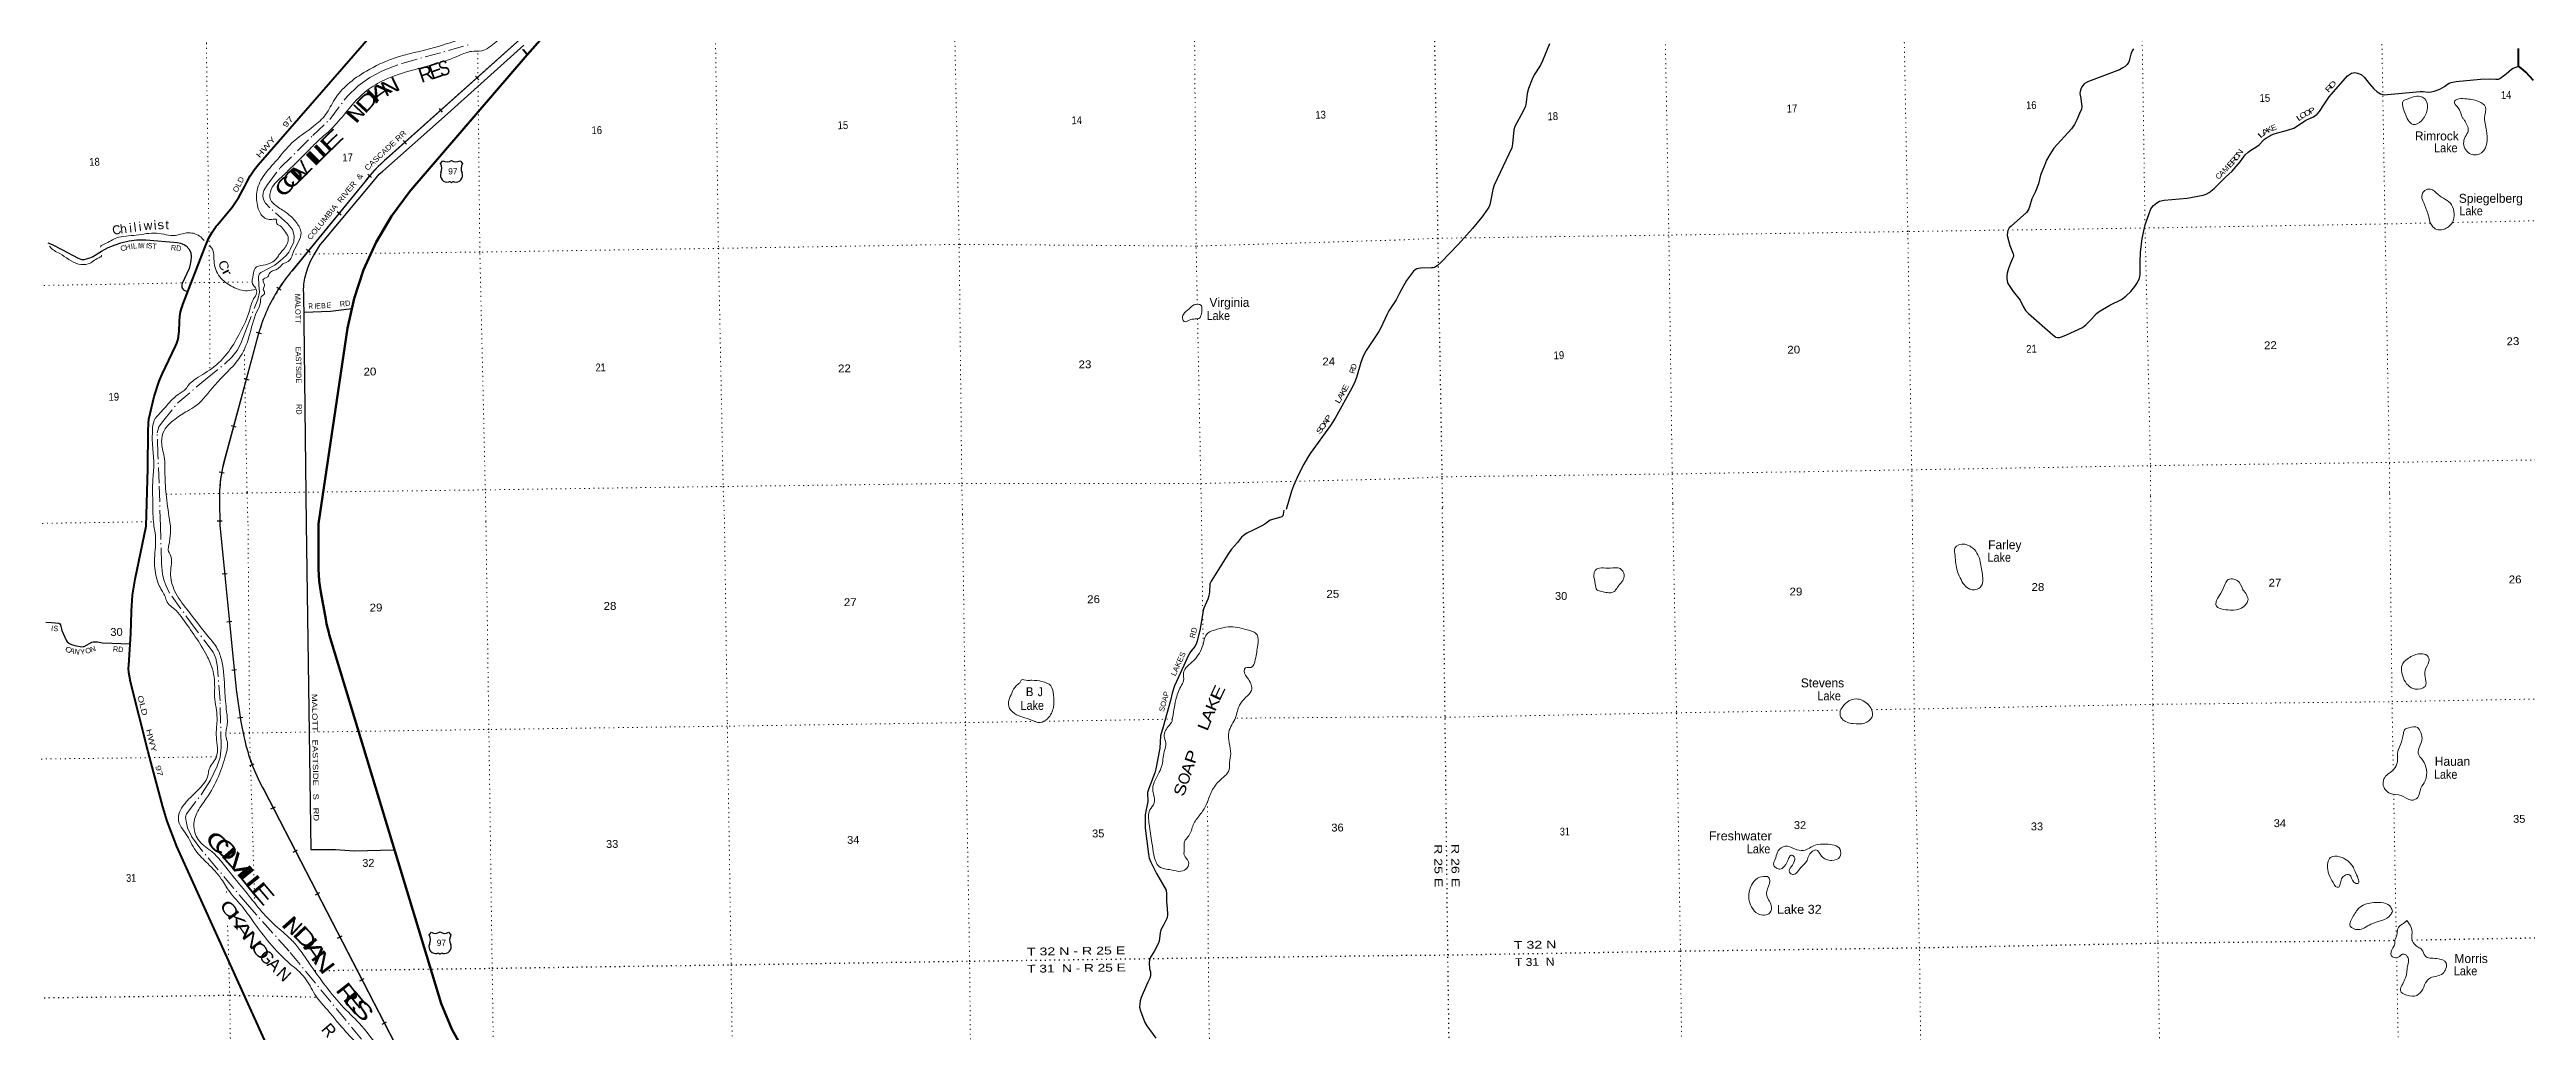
# Model space of a CAD drawing. Header units: feet. Extents: x 244583 to 493183, y 184934 to 372822.
# Drawn here: x 307571 to 362837, y 266349 to 288250 of the extents above; entities that cross this region are included whole.
import ezdxf
from ezdxf.enums import TextEntityAlignment as Align

# ---------------------------------------------------------------- set-up
doc = ezdxf.new("R2010")
doc.units = ezdxf.units.FT
doc.header["$LTSCALE"] = 70
doc.linetypes.add('DOT_DASHED', pattern=[7.7, 5, -1.2, 0.3, -1.2])
doc.linetypes.add('DOTTED', pattern=[1.5, 0.3, -1.2])
for name, color, linetype, lineweight in [('16', 7, 'Continuous', 25), ('20', 7, 'Continuous', 70), ('26', 7, 'Continuous', 40), ('29', 7, 'Continuous', 25), ('30', 7, 'Continuous', 25), ('34', 7, 'Continuous', 25), ('39', 7, 'Continuous', 13), ('44', 7, 'DOT_DASHED', 13), ('6', 7, 'DOTTED', 25), ('7', 7, 'DOTTED', 13)]:
    doc.layers.add(name, color=color, linetype=linetype, lineweight=lineweight)
doc.layers.add('27', color=7, linetype='Continuous')
doc.layers.add('41', color=7, linetype='Continuous')

msp = doc.modelspace()

# ---------------------------------------------------------------- linework, layer by layer
at = {"layer": '16'}
for p, q in [((316295.81, 285710.15), (316347.12, 285768.91)), ((316538.88, 285774.88), (316538.6, 285774.68)), ((316730.97, 285769), (316782.36, 285710.15)), ((316040.43, 268502.7), (316091.74, 268561.46)), ((316283.5, 268567.43), (316283.22, 268567.23)), ((316475.59, 268561.55), (316526.98, 268502.7))]:
    msp.add_line(p, q, dxfattribs=at)
for centre, radius, start, end in [((316438.2, 285926.57), 182.07, 239.97227, 303.45418), ((316639.98, 285926.07), 181.52, 236.33975, 300.08743), ((316639.97, 285926.57), 182.07, 236.54582, 236.59441), ((316442.02, 285444.62), 151.42, 159.09177, 283.81923), ((316102.83, 285599.52), 222.05, 332.97043, 29.75871), ((316636.14, 285444.62), 151.42, 256.18077, 20.90823), ((316975.33, 285599.52), 222.05, 150.24129, 207.02957), ((316186.64, 268237.17), 151.42, 159.09177, 283.81923), ((315847.45, 268392.07), 222.05, 332.97043, 29.75871), ((316182.82, 268719.12), 182.07, 239.97227, 303.45418), ((316384.6, 268718.62), 181.52, 236.33975, 300.08743), ((316384.59, 268719.12), 182.07, 236.54582, 236.59441), ((316380.76, 268237.17), 151.42, 256.18077, 20.90823), ((316719.95, 268392.07), 222.05, 150.24129, 207.02957)]:
    msp.add_arc(centre, radius, start, end, dxfattribs=at)
for centre, major_axis, start_param, end_param in [((316497.36, 285245.8), (-19.56, 51.67), 4.95877769, 6.28318531), ((316580.81, 285245.8), (19.56, 51.67), 0, 1.32637542), ((316241.98, 268038.35), (-19.56, 51.67), 4.95877769, 6.28318531), ((316325.43, 268038.35), (19.56, 51.67), 0, 1.32637542)]:
    msp.add_ellipse(centre, major_axis=major_axis, ratio=0.929097, start_param=start_param, end_param=end_param, dxfattribs=at)
at = {"layer": '20'}
for points in [[(318230.65, 288130.21), (318574.57, 288528.98), (318613.7, 288572.23), (318902.19, 288855.02), (319218.67, 289106.12), (319559.66, 289322.75), (319921.42, 289502.55), (320076.82, 289565.27), (320432.8, 289715.45), (320828.85, 289910.33), (320870.96, 289934.18), (321103.26, 290074.47), (321423.98, 290272.47), (321653.7, 290425.06), (327063.89, 294323.79), (327259.82, 294447.31), (327524.34, 294581.42), (327801.43, 294687.14), (328088.05, 294763.32), (329358.62, 295027.86), (329601.63, 295093.98), (329863.95, 295194.2), (330114.36, 295321.29), (337362.97, 299466.11)], [(313574.78, 277674.44), (314220.49, 282036.99), (314365.64, 282696.89), (314578.96, 283338.01), (314858.14, 283953.31), (315200.1, 284536.06), (315601.1, 285079.87), (315629.9, 285114.67), (318230.65, 288130.21)], [(316852.48, 265848.19), (316548.85, 266399.12), (316306.36, 266973.55), (313812.83, 275200.35), (313800.29, 275245.78), (313749.93, 275443.31), (313732.3, 275545.63), (313623.46, 276150.27), (313590.11, 276394.28), (313572.63, 276667.94), (313574.78, 277674.44)]]:
    msp.add_lwpolyline(points, dxfattribs=at)
at = {"layer": '26'}
for points in [[(309727.82, 277620.75), (309766.1, 278905.52), (309767.63, 279743.38), (309775.84, 279907.48), (309788.69, 280003.37), (309906.06, 280512.61), (310015.69, 280851.21), (310079.85, 281007.16), (310379.24, 281634.42), (310407.13, 281698.94), (310431.61, 281770.88), (310448.44, 281844.98), (310457.43, 281920.44), (310457.6, 281923.13), (310459.53, 281957.17), (310471.14, 282191.51), (310478.26, 282295.79), (310496.25, 282398.76), (310524.89, 282499.28), (310528.26, 282508.94), (310546.28, 282562.83), (311029.54, 283814.65), (311056.19, 283888.69), (311118.95, 284036.12), (311196.78, 284176.17), (311288.82, 284307.32), (311307.84, 284331.12), (311544.07, 284610.6), (311642.51, 284732.36), (311797.87, 284959.35), (311928.65, 285201.34), (311969.68, 285292.2), (312044.07, 285433.36), (312132.81, 285565.97), (312225.85, 285678.69), (315254.99, 289147.93)], [(318230.65, 288130.21), (318210.12, 288155.28), (318146.63, 288232.82), (318141.5, 288242.67), (318137.43, 288253)], [(362997.58, 287557.89), (362822.16, 287742.88), (362715.81, 287838.1), (362661.94, 287879.9), (362659.96, 288274.85)], [(313236.03, 264243.4), (310412.72, 270477.1), (310196.76, 271038.75), (310101.89, 271362.07), (309774.37, 272587.06), (309377.62, 274149.05), (309351.76, 274271.71), (309339.25, 274356.79), (309335.7, 274442.71), (309340.22, 274520.17), (309386.58, 275218.67), (309399.99, 275707.71), (309400.15, 275722.29), (309423.66, 276081.94), (309484.64, 276437.17), (309727.82, 277620.75)]]:
    msp.add_lwpolyline(points, dxfattribs=at)
at = {"layer": '29'}
for points in [[(313239.76, 282844.74), (313246.66, 283017.31), (313265.09, 283153.77), (313301.95, 283286.54), (313333.27, 283384.28), (313394.09, 283529.96), (313465.96, 283664.57), (313611.54, 283895.08), (313657.61, 283952.25), (314837.03, 285361.11), (314928.26, 285467.14), (315006.57, 285538.14), (316385.02, 286755.22), (318150.96, 288345.65)], [(341039.84, 288379.04), (340885.57, 287997.76), (340835.4, 287904.19), (340698.42, 287683.12), (340652.8, 287593.21), (340571.13, 287380.72), (340536.69, 287267.76), (340515.91, 287075.57), (340499.66, 286988.42), (340452.96, 286876.37), (340262.81, 286530.74), (340242.95, 286455.87), (340213.38, 286146.43), (340197.47, 286060.81), (340131.07, 285918.54), (339807.48, 285227.18), (339774.2, 285127.42), (339728.23, 284898.33), (339705.38, 284785.85), (339684.96, 284736.82), (339657.56, 284686.84), (339529.29, 284514.41), (339318.68, 284257.37), (339001.88, 283903.07), (338623.6, 283511.04), (338533.36, 283429.16), (338492.52, 283402.6), (338470.06, 283392.38), (338445.56, 283382.17), (338403.39, 283378.91), (338163.45, 283373.46), (338112.74, 283367.86), (338075.99, 283355.61), (338041.27, 283333.13), (338006, 283305.31), (337848.4, 283099.92), (337742.7, 282913.88), (337684.97, 282799.85), (337617.15, 282668.9)], [(354066.37, 288265.16), (354038.5, 288218.67), (354010.61, 288144.26), (353971.12, 288000.14), (353954.85, 287958.28), (353929.3, 287918.77), (353880.51, 287874.58), (353834.05, 287839.73), (353759.7, 287800.19), (353062.71, 287539.81), (353022.05, 287518.9), (352972.11, 287484.03), (352946.55, 287456.13), (352916.35, 287416.61), (352894.27, 287367.78), (352876.85, 287316.63), (352873.36, 287267.82), (352895.43, 287158.54), (352911.7, 287028.36), (352914.02, 286981.85), (352907.05, 286919.09), (352867.55, 286823.76), (352804.07, 286682.06)], [(358118.22, 286774.24), (358168.15, 286809.82), (358222.75, 286870.28), (358315.68, 287019.07), (358436.49, 287195.75), (358845.39, 287660.72), (358932.52, 287721.16), (359006.87, 287735.1), (359068.43, 287725.81), (359146.26, 287693.26), (359217.12, 287632.82), (359337.93, 287484.03), (359434.35, 287372.43), (359505.21, 287307.34), (359583.04, 287265.49), (359663.19, 287242.25), (359736.67, 287246.85)], [(359736.67, 287246.85), (360468.21, 287311.99), (360529.78, 287311.98), (360644.78, 287298.04), (360710.99, 287305.01), (360774.89, 287321.29), (360904.99, 287367.78), (360959.58, 287393.35), (361006.05, 287425.9), (361072.27, 287479.38), (361115.25, 287502.62), (361157.07, 287518.89), (361267.43, 287539.82), (361811.08, 287590.97), (362006.23, 287595.62), (362150.28, 287586.32), (362210.68, 287593.29), (362240.89, 287604.91), (362271.09, 287623.52), (362387.26, 287711.86), (362503.42, 287809.5), (362540.59, 287832.75), (362610.29, 287860.65), (362661.94, 287879.9)], [(352804.07, 286682.06), (352751.39, 286577.35), (352684.01, 286479.71), (352293.7, 286051.94), (352200.77, 285912.45), (352131.07, 285782.26), (352079.96, 285661.37), (351996.32, 285447.48), (351949.85, 285252.2), (351884.8, 285084.81), (351803.48, 284917.42), (351745.4, 284740.74), (351733.78, 284698.89), (351710.55, 284657.04), (351682.67, 284615.19), (351336.5, 284312.97), (351297, 284271.12), (351262.16, 284210.67), (351255.18, 284178.13), (351252.86, 284099.08), (351308.62, 283875.9), (351381.8, 283692.24), (351391.09, 283662.02), (351388.77, 283634.12), (351372.51, 283587.62), (351327.21, 283485.33), (351280.74, 283364.44), (351254.02, 283259.82), (351243.57, 283197.05), (351244.73, 283136.6), (351248.22, 283099.4), (351260.99, 283045.94), (351280.74, 283011.06), (351382.97, 282852.98), (351540.95, 282657.69), (351606, 282518.2), (351660.6, 282429.86), (351726.81, 282360.11), (352265.82, 281885.85), (352339, 281834.7), (352376.17, 281825.41), (352414.51, 281830.05), (352487.69, 281848.65), (352572.49, 281885.85), (352929.12, 282053.24), (353009.27, 282109.03), (353130.09, 282239.22), (353240.44, 282360.12), (353306.66, 282406.61), (353538.99, 282546.1), (353799.19, 282676.29), (353895.61, 282746.04), (354012.94, 282852.98), (354102.38, 282964.57), (354161.63, 283057.56), (354204.61, 283150.55), (354217.39, 283224.95), (354217.39, 283513.23), (354226.68, 283727.11), (354263.85, 284033.99), (354328.91, 284340.86), (354418.35, 284591.95), (354459.01, 284694.24), (354515.93, 284773.28), (354589.12, 284833.73), (354650.68, 284866.27), (354756.39, 284889.52), (355267.52, 284936.02), (355620.66, 285001.12), (355693.84, 285024.36), (355758.9, 285061.56), (355871.57, 285149.9), (356122.49, 285400.99), (356271.18, 285540.48), (356447.75, 285745.06), (356559.27, 285903.15), (356630.13, 285963.59), (356689.37, 286005.44), (356800.89, 286070.54), (356871.75, 286126.33), (356958.88, 286219.33), (356995.48, 286251.91), (357034.38, 286279.76), (357087.25, 286313.52), (357135.45, 286340.22), (357188.31, 286363.51), (357229.54, 286377.41), (357507.18, 286451.81), (357647.73, 286493.65), (357683.75, 286516.9), (357916.08, 286674.99), (358083.35, 286749.39), (358118.22, 286774.24)], [(307531.07, 283942.11), (307632.42, 283899.71), (307848.04, 283787.21), (308209.23, 283595.43), (308292.16, 283567.78), (308343.76, 283567.78), (308450.65, 283593.59), (308526.2, 283624.93), (308732.6, 283750.33), (308881.87, 283833.32), (309034.83, 283897.85), (309158.3, 283940.28), (309344.43, 283986.37), (309515.81, 284002.98), (309720.37, 284008.5), (310428.03, 283949.49), (310491.82, 283933.91), (310531.23, 283919.99), (310579.14, 283897.86), (310616, 283872.05), (310678.66, 283801.97), (310722.88, 283720.82), (310733.94, 283624.94), (310722.88, 283536.42), (310711.83, 283462.66), (310686.02, 283366.76), (310531.23, 283034.83), (310520.17, 282994.27), (310523.85, 282946.32), (310534.91, 282916.82), (310560.71, 282887.31), (310604.94, 282868.88), (310660.71, 282859.25)], [(313239.76, 282844.74), (313239.29, 282830.47), (313297.87, 277670.64)], [(313244.27, 282391.9), (313839.75, 282414.88), (314316.28, 282472.5)], [(337617.15, 282668.9), (337452.45, 282421.7), (337415.39, 282350.33), (337273.4, 282043.71), (337231.3, 281960.68), (336951.18, 281540.83), (336877.48, 281407.46), (336830.78, 281268.81), (336731.65, 280934.57), (336698.72, 280841.34), (336636.57, 280715.36), (336258.28, 280031.79), (336152.85, 279867.25), (335696.21, 279237), (335638.74, 279141.74), (335556.15, 279000.96), (335439.33, 278771.76), (335327.64, 278517.82), (335284.41, 278396.37), (335165.07, 277988.35)], [(313297.87, 277670.64), (313401.93, 270405.75), (313950.84, 270410.48), (314366.98, 270379.21), (315250.72, 270400.19)], [(335113.29, 277977.8), (335099.35, 277887.4), (335088.3, 277850.54), (335066.61, 277830.22), (334837.77, 277762.05), (334804.61, 277750.99), (334779.22, 277731.66), (334690.4, 277666.2), (334621.09, 277623.77), (334442.52, 277537.96), (334285.13, 277459.74), (334231.97, 277425.73), (334200.39, 277400.76), (334169.08, 277373.1), (334076.62, 277253.3), (333944.33, 277103.97), (333877.74, 277007.97), (333491.17, 276396.12), (333473.66, 276360.18), (333462.04, 276329.55), (333450, 276153.94), (333436.82, 276067.09), (333415.57, 275994.33), (333329.05, 275789.67), (333313.64, 275741.51), (333236.38, 275281.01), (333217.6, 275208.1), (333177.08, 275055.1), (333154.05, 274985.98), (333125.44, 274937.34), (333025.1, 274814.55), (333010.13, 274791.37), (332987.33, 274742.34)], [(307489.34, 275476.27), (307616.8, 275473.03), (307780.45, 275455.85), (307802.51, 275439.4), (307817.24, 275417.28), (307846.98, 275290.79), (307942.36, 275075.47), (307964.62, 275041.24), (307991.1, 275017.52), (308016.2, 275000.69), (308060.41, 274978.57), (308133.45, 274957.57), (308292.52, 274930.64), (308319.01, 274932.73), (308339.5, 274938.62), (308516.01, 275028.45), (308543.76, 275037.8), (308572.52, 275041.24), (308638.99, 275037.26), (308754.22, 275019.79), (309371.52, 274991.73)], [(332987.33, 274742.34), (332880.27, 274512.15), (332673.82, 274054.92), (332617.99, 273892.87), (332578.8, 273729.5), (332415.35, 273140.78), (332356.41, 272941.7), (332345.19, 272670.82), (332253.24, 272204.36), (332230.67, 272119.3), (332098.5, 271769.33), (332072.43, 271680.52), (332076.94, 271470.7), (332036.58, 271300.97), (332013.76, 271179.45), (332015.45, 271040.56), (332017.44, 270884.51), (332091.13, 270305.7), (332109.55, 270217.22), (332142.71, 270125.05), (332271.48, 269871.82), (332487.78, 269499.83), (332492.71, 269420.89), (332492.89, 269239.58), (332504.68, 269096.39), (332516.66, 268958.21), (332505.2, 268882.52), (332422.42, 268716.57), (332365.61, 268611.66), (332349.75, 268548.67), (332328.76, 268360.96), (332310.3, 268302.27), (332215.48, 268130.2), (332135.34, 268008.88), (332122.54, 267970.24), (332116.92, 267942.52), (332109.55, 267879.84), (332117.18, 267742.21), (332135.34, 267677.07), (332139.02, 267607.03), (332137.18, 267586.75), (332123.61, 267540.48), (332079.26, 267451.68)], [(332079.26, 267451.68), (332044.77, 267382.62), (331928.98, 267107.52), (331908.76, 267030.05), (331897.7, 266967.38), (331894.02, 266893.65), (331910.33, 266808.79), (332010.08, 266548.94), (332057.61, 266470.7), (332256.62, 266195.46)]]:
    msp.add_lwpolyline(points, dxfattribs=at)
at = {"layer": '34', "lineweight": 13}
for p, q in [((318490.35, 288852.4), (315085.24, 285811.96)), ((314605.56, 285303.17), (312980.25, 283314.92)), ((311359.65, 278194.58), (311366.67, 277641.83)), ((312354.88, 271729.18), (316561.96, 263594.94))]:
    msp.add_line(p, q, dxfattribs=at)
at = {"layer": '34'}
for p, q in [((317072.23, 287657.88), (317145.9, 287575.37)), ((316260.58, 286936.65), (316334.25, 286854.14)), ((315462.53, 286220.57), (315536.2, 286138.06)), ((314669.3, 285469.75), (314753.36, 285397.86)), ((313991.92, 284637.03), (314077.56, 284567.03)), ((313302.7, 283798.03), (313388.34, 283728.02)), ((312641.65, 282947.12), (312734.49, 282886.99)), ((312184.35, 281947.79), (312291.14, 281919)), ((311907.7, 280911.89), (312014.5, 280883.09)), ((311622.48, 279864.22), (311729.27, 279835.42)), ((311358.56, 278829.66), (311467.54, 278810.7)), ((311309.35, 277737.11), (311419.95, 277738.51)), ((311420.89, 276555.3), (311530.95, 276566.3)), ((311530.11, 275488.66), (311640.17, 275499.66)), ((311635.49, 274407.99), (311745.55, 274418.99)), ((311773.99, 273342.48), (311883.43, 273358.55)), ((312036.57, 272278.65), (312139.97, 272317.93)), ((312510.96, 271310.95), (312609.21, 271361.76)), ((313007.45, 270345.32), (313105.7, 270396.13)), ((313502.34, 269394.15), (313600.59, 269444.96)), ((313998.83, 268428.52), (314097.08, 268479.33)), ((314493.72, 267477.35), (314591.97, 267528.16)), ((314990.21, 266511.72), (315088.46, 266562.53))]:
    msp.add_line(p, q, dxfattribs=at)
for points in [[(318491.07, 288851.57), (315085.97, 285811.14), (315046.76, 285776.22), (314998.85, 285732.21), (314952.04, 285687.79), (314905.89, 285642.4), (314860.67, 285595.81), (314816.26, 285549.04), (314772.52, 285501.32), (314729.71, 285452.37), (314687.71, 285403.27), (314646.61, 285353.49), (314606.42, 285302.48), (312981.1, 283314.22)], [(312981.1, 283314.22), (312942.41, 283267.71), (312901.21, 283216.75), (312860.99, 283165.09), (312821.65, 283112.42), (312783.37, 283059.41), (312745.61, 283005.48), (312709.3, 282951.12), (312673.49, 282895.83), (312639.12, 282840.12), (312605.37, 282783.82), (312572.7, 282727.22), (312540.91, 282669.58), (312510.55, 282611.52), (312480.92, 282553.24), (312452.15, 282493.92), (312424.57, 282434.64), (312397.97, 282374.7), (312372.71, 282313.96), (312348.27, 282253.38), (312324.81, 282192.12), (312302.69, 282130.07), (312281.39, 282068.16), (312261.17, 282005.95), (312242.3, 281942.96), (311456.7, 279029.74), (311456.7, 279029.74), (311456.7, 279029.74), (311448.88, 278997.27), (311436.01, 278941.1), (311424.15, 278884.3), (311413.61, 278827.5), (311403.74, 278770.71), (311394.86, 278713.27), (311386.97, 278656.18), (311380.09, 278598.76), (311374.54, 278541.04), (311369.64, 278483.65), (311365.74, 278425.95), (311363.17, 278367.93), (311361.26, 278310.24), (311360.34, 278252.58), (311360.75, 278194.59), (311367.75, 277643.64)], [(311367.74, 277643.64), (311736.15, 273976.01), (311841.93, 273255.6), (311908.73, 272925.25), (311920.44, 272870.06), (311936.51, 272799.49), (311954.02, 272729.73), (311972.43, 272660.03), (311991.94, 272590.93), (312012.92, 272521.72), (312035.34, 272453.32), (312058.49, 272385.32), (312083.12, 272317.22), (312108.62, 272250.08), (312135.42, 272183.19), (312163.84, 272116.76), (312192.79, 272051.08), (312223.01, 271985.65), (312254.88, 271920.68), (312287.27, 271856.47), (312320.73, 271792.87), (312355.85, 271729.7), (316562.95, 263595.42)]]:
    msp.add_lwpolyline(points, dxfattribs=at)
at = {"layer": '34', "lineweight": 13}
for points in [[(312241.24, 281943.26), (311455.63, 279030), (311454.64, 279025.55)], [(311368.64, 277642.38), (311735.06, 273975.88), (311840.85, 273255.41), (311907.65, 272925.03)]]:
    msp.add_lwpolyline(points, dxfattribs=at)
for centre, radius, start, end in [((317533.16, 283023.59), 3710.43, 131.27993, 142.09376), ((315848.35, 280884.77), 3759.21, 139.72523, 163.64581), ((314673.76, 278237.06), 3314.38, 166.15801, 180.73423), ((315952.86, 273756.33), 4129.75, 191.61267, 209.39742)]:
    msp.add_arc(centre, radius, start, end, dxfattribs=at)
at = {"layer": '39'}
for points in [[(318155.64, 289100.44), (318036.3, 289039.94), (317737.86, 288836.06), (317394.75, 288647.45), (316857.1, 288505.47), (316161.48, 288295.72), (315260.73, 288057.65), (314639.3, 287768.57), (314221.67, 287473.45), (313933.83, 287142.53), (313730.89, 286801.18), (313463.85, 286539.35), (312971.27, 286159.93), (312653.75, 285800.14), (312338.65, 285420.2), (312192.44, 285065.84), (312219.24, 284733.1), (312348.74, 284509.45), (312468.68, 284461.34), (312593.63, 284465.84), (312638.22, 284454.61), (312631.4, 284391.86), (312715.54, 284318.79), (312812.5, 284209.63), (312891.88, 284071.84), (312826.03, 283834.21), (312688.18, 283667.86), (312637.25, 283592.11), (312524.2, 283496.95), (312335.79, 283438.67), (312157.54, 283376.55), (312116.25, 283222.22), (312097.98, 283025.93), (312166.35, 282934.37), (312190.82, 282819.73), (312122.88, 282687.09), (312029.41, 282418.61), (311827.08, 281945.98), (311567.41, 281516.65), (311185.87, 281131.35), (310793.64, 280877.13), (310684.46, 280790.13)], [(310268.37, 277628.32), (310185.54, 278198.83), (310146.97, 278717.17), (310127.84, 279171.26), (310070.8, 279503.4), (310126.41, 279748.91), (310371.36, 280006.26), (310646.05, 280187.45), (310839.26, 280308.44), (311255.64, 280767.14), (311794.52, 281353.51), (312020.8, 281838.74), (312199.03, 282407.84), (312275.64, 282611.35), (312295.4, 282732.93), (312370.12, 282829.35), (312340.53, 282897.44), (312366.98, 282986.84), (312345.41, 283057.11), (312332.15, 283115.42), (312439.76, 283180.17), (312484.4, 283267.91), (312566, 283322.05), (312664.02, 283362.38), (312778.89, 283467.67), (312894.76, 283522.49), (313017.26, 283751.15), (313182.5, 284162.45), (313072.88, 284400.63), (312852.88, 284612.38), (312619.84, 284769.34), (312500.23, 284902.29), (312517.85, 285130.89), (312783.93, 285441.17), (312989.6, 285645.23), (313345.58, 285997.7), (313612.66, 286257.51), (313897.88, 286517.68), (314211.24, 286883.45), (314657.9, 287340.73), (315036.54, 287568.43), (315667.41, 287789.01), (316709.6, 288114.73), (316988.04, 288209.14), (317213.66, 288221.7), (317536.29, 288426.06), (317898.2, 288683.72), (318077.66, 288786.26), (318234.52, 288894.89)], [(360128.58, 286825.32), (360070.57, 287025.81), (360084.7, 287098.97), (360152.32, 287135.24), (360514.09, 287189.9), (360607.63, 287091.47), (360620.82, 286905.89), (360492.29, 286663.77), (360306.91, 286579.72), (360199.26, 286677.75), (360128.58, 286825.32)], [(361386.27, 286788.89), (361315.26, 286948.58), (361228.51, 287093.68), (361283.75, 287139.71), (361465.02, 287152.9), (361771.43, 287092.81), (361922.22, 286967.7), (361902.64, 286726.63), (361921.21, 286565.46), (361833.36, 285946.52), (361598.02, 285917.65), (361436.05, 286155.63), (361470.35, 286302.12), (361537.25, 286437.41), (361516.97, 286557.37)], [(361516.97, 286557.37), (361482.99, 286616.35), (361447.14, 286681.53), (361408.03, 286730.42), (361386.27, 286788.89)], [(360689.72, 284386.26), (360633.45, 284596.9), (360546.31, 284828.91), (360502.08, 284969.14), (360570.94, 285106.5), (360691.16, 285138.19), (360864.13, 285013.71), (361028.47, 284909.19), (361167.1, 284785.76), (361221.02, 284587.18), (361193.55, 284412.59), (361020.37, 284252.07), (360865.59, 284229.52), (360750.71, 284297.03), (360689.72, 284386.26)], [(308707.85, 283840.82), (308707.79, 283841.21), (308789.11, 283909.49), (309070.7, 284048.39), (309505.09, 284109.55), (309957.94, 284154.9), (310380.43, 284104.73), (310629.4, 284160.17), (310915.13, 284091.12), (311017.73, 283994.48)], [(307570.89, 283866.54), (307580.92, 283851.49), (307796.66, 283700.97), (308217.14, 283465.87), (308432.88, 283468.14), (308668.11, 283606.12), (308733.54, 283661.96), (308733.17, 283664.52)], [(311130.93, 283881.83), (311184.52, 283829.85), (311243.78, 283487.65), (311401.85, 283145.4), (311661.73, 282956.66), (311982.1, 282870.12), (312176.68, 282906.59)], [(333175.54, 282570.32), (333256.58, 282551.74), (333284.68, 282457.36), (333264.92, 282335.78), (333234.11, 282262.45), (333133.68, 282242.28), (333001.15, 282213.38), (332886.77, 282184.85), (332855.44, 282238.76), (332869.52, 282342.06), (332996.08, 282467.78), (333103.29, 282552.73), (333175.54, 282570.32)], [(310684.46, 280790.13), (310612, 280681.63), (310437.06, 280554.94), (310270.66, 280404.19), (310041.84, 280147.16), (309904.15, 279972.73), (309867.93, 279765.99), (309865.75, 279471.04), (309895.6, 279085.84), (309896.04, 278962.64), (309873.29, 278586.5), (309874.12, 278140.12), (309894.27, 277656.06), (309897.97, 277623.17)], [(309897.86, 277624.14), (309932.59, 277412.93), (309914.74, 276899.18), (309954.32, 276473.08), (310074.91, 276187.47), (310136.83, 276077.04), (310176.62, 275960.27), (310393.33, 275736.5), (310540.87, 275556.35), (311077.84, 274732.02), (311204.64, 274434.36), (311254.91, 273959.86), (311255.32, 273763.76), (311296.84, 273507.5), (311302.71, 273196.23), (311289.4, 272967.6), (311312.51, 272731.34), (311285.69, 272452.01), (311125.56, 272181.14), (311102.95, 272051.47), (311004.28, 271870.32), (310713.39, 271565.5), (310494.82, 271287.85), (310444.73, 271095.17), (310509.64, 270905.92), (310614.38, 270759.62), (310719.62, 270572.89), (310837.1, 270376.21), (311100.94, 270094.38), (311401.91, 269748.32), (311591.14, 269461.54), (311879.95, 269119.37), (312128.35, 268780.75), (312479.1, 268326.13), (312943.1, 267852.68), (313265.79, 267545.3), (313492.37, 267176.09), (313820.29, 266771.73), (314006.75, 266545.56), (314356.68, 266157.65), (314691.9, 265816.05), (314984.15, 265358.69), (315052.06, 265090.63), (314959.96, 264541.6), (314930.28, 264167.21), (314979.72, 263923.18), (315131.73, 263708.73), (315367.17, 263438.68), (315512.71, 263094.75), (315674.56, 262736.87), (316018.61, 262334.73), (316300.65, 262212.86), (316501.23, 262150.63), (316626.52, 262169.61)], [(315647.34, 263468.42), (315417.73, 263756.72), (315220.88, 264007.02), (315211.89, 264243.46), (315367.28, 264570.87), (315434.92, 264976.06), (315371.89, 265502.96), (315032.28, 265872.81), (314532.4, 266473.18), (314139.9, 266876.75), (313364.68, 267872.02), (313151.03, 268174.68), (312952.39, 268406.76), (312603.49, 268711.8), (311946.27, 269467.93), (311550.73, 269954.35), (311200.68, 270352.38), (310915.14, 270593.49), (310790.03, 270917.46), (310854.96, 271215.46), (311066.86, 271543.57), (311339.25, 272038.21), (311502.88, 272515.33), (311537.61, 272806.89), (311503.6, 272945.98), (311533.08, 273172.78), (311521.18, 273481.96), (311480.9, 273964.67), (311414.37, 274610.81), (311314.08, 274886.56), (311112.94, 275157.02), (310633.11, 275767.75), (310367.84, 276164.8), (310271.85, 276582.12), (310267.05, 276970.24), (310219.19, 277086.91), (310233.95, 277198.29), (310266.95, 277467.59), (310268.37, 277628.33)], [(350524.42, 277096.75), (350306.47, 277214.19), (350083.87, 277129.48), (350081.92, 277006.18), (350126.16, 276657.37), (350202.08, 276464.7), (350414.17, 276215.82), (350625.76, 276235.68), (350690.98, 276317.65), (350681.72, 276626.65), (350617.91, 276938.75), (350524.42, 277096.75)], [(342577.85, 276287.1), (342704.91, 276531.8), (342615.76, 276671.7), (342393.57, 276681.96), (342059.34, 276633.69), (342028.7, 276536.16), (342060.39, 276332.62), (342094.96, 276197.84), (342208.6, 276161.43), (342322.04, 276137.14), (342485.07, 276164.23), (342538.42, 276231.85), (342577.85, 276287.1)], [(356504.88, 276205.89), (356622.76, 275962.54), (356480.31, 275792.33), (356228.78, 275747.52), (355909.85, 275869.26), (355922.44, 275960.41), (356020.56, 276125.8), (356111.94, 276331.49), (356182.98, 276427.7), (356309.96, 276438), (356385.19, 276404.97), (356505.6, 276207.02)], [(332623.02, 273311), (332701.52, 273742.6), (332810.82, 274043.17), (332875.81, 274173.36), (332871.74, 274339.09), (333100.3, 274624.95), (333307.8, 274981.32), (333405.67, 275227.15), (333622.51, 275318.78), (333872.11, 275372.39), (334290.67, 275308.81), (334514.05, 275198.34), (334529.01, 274968.04), (334474.47, 274645.91), (334373.76, 274466.75), (334258.78, 274461.3), (334227.32, 274394.19), (334320.51, 274203.27), (334390.18, 273955.45), (334264.92, 273802.28), (334121.81, 273624.62), (334032.36, 273350.58), (333882.98, 273027.29), (333894.08, 272782.79), (333925.28, 272544.61), (333897.41, 272350.17), (333889.33, 272188.33), (333660.47, 271926.73), (333487.98, 271675.93), (333378.33, 271403.67), (333239.8, 271181.59), (333089.17, 270959.37), (332991.32, 270711.51), (332892, 270582.91), (332889.94, 270423.17), (332887.61, 270285.66), (332982.34, 270133.17), (332955.79, 269995.37), (332815.43, 269920.86), (332597.07, 269952.54), (332329.75, 270026.08), (332211.47, 270287.45), (332167.76, 270557.83), (332108.15, 270971.56), (332124.37, 271291.19), (332219.33, 271446.02), (332187.75, 271714.52), (332306.22, 272090), (332382.86, 272256.73), (332441.29, 272591.04), (332477.23, 272785.57), (332441.12, 272930.69), (332557.1, 273180.8), (332616.59, 273266.44), (332623.02, 273311)], [(360260.77, 274708.56), (360485.7, 274775.13), (360619.58, 274735.04), (360662.26, 274598.37), (360574.71, 274404.88), (360574.73, 274045.19), (360355.75, 273984.78), (360091.23, 274230.73), (360079.68, 274555.87), (360149.01, 274633.86), (360260.77, 274708.56)], [(329491.07, 274184.27), (329713.42, 274156.68), (329912.45, 274056.02), (329969.44, 273854.55), (329970.77, 273583.65), (329836.73, 273325.24), (329672.31, 273238.3), (329479.88, 273294.56), (329102.67, 273441.55), (328971.52, 273601.68), (329040.51, 273897.71), (329135.44, 274054.55), (329217.28, 274128.34), (329248.89, 274183.32), (329394.26, 274179.04), (329491.07, 274184.27)], [(347525.35, 273503.23), (347671.59, 273688.5), (347884.24, 273764.96), (348005.78, 273738.79), (348225.26, 273530.45), (348230.28, 273352.72), (348066.88, 273228.62), (347814.83, 273214.11), (347566.83, 273318.9), (347525.11, 273399), (347525.35, 273504.08)], [(360212.87, 273123.48), (360406.61, 273124.85), (360477.02, 273018.98), (360504.2, 272843.65), (360422.25, 272557.3), (360521.87, 272395.36), (360604.01, 272192.7), (360578.04, 271937.64), (360481.91, 271774.3), (360402.73, 271562.76), (360270.45, 271507.92), (360044.7, 271609.05), (359795.64, 271657.24), (359636.65, 271868.66), (359674.59, 272012.79), (359877.36, 272196.18), (359957.28, 272363.27), (359967.41, 272599.87), (360027.44, 272750.45), (360091.94, 272994.07), (360116.74, 273079.37), (360212.87, 273123.48)], [(346103.25, 269991.49), (346050.01, 270037.04), (346085.24, 270221.54), (346141.09, 270380.13), (346294.82, 270479.81), (346507.74, 270420.88), (346706.12, 270385.95), (346964.46, 270505.65), (347210.35, 270526.11), (347521.11, 270410.29), (347517.86, 270244.54), (347339.58, 270164.63), (347107.85, 270261.62), (346978.41, 270396.77), (346910.25, 270369.31), (346850.71, 270309.67), (346815.42, 270248.43), (346774.89, 270138.61), (346635.97, 269998.77), (346485.11, 269848.63), (346391.34, 269903.57), (346429.78, 270017.4), (346509.68, 270186.51), (346498.6, 270244.92), (346429.38, 270280.09), (346381.98, 270218.64), (346276.2, 270028.86), (346178.35, 269966.53), (346103.25, 269991.49)], [(358575.73, 269584.77), (358405.44, 269959.81), (358467.52, 270227.63), (358662.96, 270247.21), (358778.83, 270198.71), (358909.7, 270097.94), (359032.47, 269879.83), (359074.77, 269646.16), (358985.37, 269680.97), (358887.81, 269840.93), (358781.04, 269828.96), (358679.36, 269635.21), (358644.2, 269565.9), (358575.26, 269584.9)], [(345906.61, 269804.17), (345725.21, 269788.88), (345566.15, 269646.67), (345507.87, 269512.29), (345487.14, 269305.81), (345544.59, 269131.01), (345692.56, 268973.96), (345956.61, 268994.74), (345986.2, 269154.89), (345880.94, 269411.7), (345903.14, 269531.31), (345947.85, 269752.35), (345906.61, 269804.17)], [(359849.12, 269025.81), (359808.21, 269121.46), (359433.08, 269224.03), (359128, 269123.72), (358973.96, 268923), (358907.13, 268697.54), (359075.96, 268619.66), (359366.55, 268741.93), (359807.07, 268949.68), (359849.12, 269025.81)], [(360166.46, 268822.59), (360283, 268614.47), (360286.96, 268380.13), (360422.73, 268228.93), (360504.43, 268171.76), (360577.37, 268035.62), (360834.71, 267975.45), (361044.31, 267874.04), (360969.48, 267644.39), (360694.69, 267542.59), (360611.1, 267472.43), (360523.31, 267293.07), (360390.44, 267153.35), (360168.39, 267155.53), (360025.44, 267254.07), (360075.24, 267412.55), (360137.56, 267547.01), (360162.35, 267632.31), (360176.34, 267759.86), (360203.37, 267952.3), (360128.78, 268066.18), (360054.16, 268062.86), (359948.42, 267990.29), (359828.59, 268034.67), (359857.83, 268215.02), (359898.67, 268306.67), (359897.68, 268365.25), (359924.77, 268434.43), (359999.16, 268690.34), (360064.92, 268739.99), (360166.46, 268822.59)]]:
    msp.add_spline(points, degree=3, dxfattribs=at)
at = {"layer": '44'}
for points in [[(310045.46, 277625.19), (310016.59, 278578.67), (309987.85, 279211.38), (309973.48, 279700.3), (310012.13, 279836.95), (310088.44, 279944.76), (310432.48, 280369.01), (311051.3, 280893.83), (311482.43, 281238.94), (311641.44, 281386.38), (311755.47, 281540.92), (311835.44, 281695.55), (311942.3, 281972.32), (312215.35, 282676.93), (312254, 282838.75), (312244.09, 282993.29), (312229.72, 283180.23), (312246.82, 283237.79), (312287.2, 283280.88), (312598.91, 283442.7), (312717.47, 283536.17), (312846.81, 283654.81), (312913.28, 283733.9), (312942.02, 283791.41), (313021.06, 283963.97), (313031.84, 284096.99), (312988.72, 284237.19), (312876.41, 284373.75), (312488.39, 284718.87), (312390.53, 284823.17), (312347.42, 284902.26), (312330.31, 284977.71), (312336.64, 285046.06), (312351.01, 285103.58), (312430.91, 285236.54), (312718.33, 285610.42), (313445.01, 286329.47), (313824.89, 286688.91), (314212.91, 287206.59), (314456.37, 287440.32), (314715.89, 287623.6), (315016.84, 287781.84), (315434.44, 287939.96), (316972.13, 288371.35)], [(314529.12, 266173.21), (312914.06, 268142.78), (312030.83, 269127.57), (310945.71, 270415.37), (310737.52, 270702.62), (310649.2, 270892), (310617.65, 271040.35), (310605.04, 271131.88), (310623.96, 271201.32), (310975.68, 271662.14), (311158.64, 271952.53), (311313.2, 272271.32), (311379.45, 272460.7), (311399.94, 272687.95), (311374.71, 273723.24), (311317.93, 274471.31), (311280.08, 274673.31), (311223.29, 274809.03), (310819.53, 275339.3), (310250.16, 276125.24), (310161.83, 276302), (310117.67, 276418.79), (310089.28, 276545.04), (310067.2, 276784.92), (310045.46, 277625.19)]]:
    msp.add_lwpolyline(points, dxfattribs=at)
at = {"layer": '6'}
for points in [[(338265.14, 300107.9), (338362.09, 294695.83), (338456.24, 289384.75), (338545.24, 284041.18), (338649.45, 278040.94)], [(339326.6, 232089.65), (339245.44, 236160.1), (339153.86, 241460.86), (339061.9, 246783.85), (339008.01, 252123.66), (338920.57, 257418.43), (338844.79, 262739.68), (338771.13, 268054.9), (338709.34, 273384.47), (338649.45, 278040.94)], [(313488.03, 267705.87), (317446.98, 267758.5), (322778.24, 267836.23), (328099.36, 267917.89), (333426.6, 267993.55), (337838.38, 268048)], [(337838.38, 268048), (338771.13, 268054.9), (343960.75, 268143.51), (349291.91, 268216.41), (354612.44, 268321.45), (359902.83, 268381.7)], [(360282.86, 268388.41), (365278.61, 268479.43), (368548.28, 268540.56)], [(307134.82, 267096.19), (311591.39, 267158.76), (313541.14, 267115.53)]]:
    msp.add_lwpolyline(points, dxfattribs=at)
at = {"layer": '7'}
for p, q in [((306989.3, 277675.58), (309890.4, 277719.47)), ((333271.72, 277960), (333310.72, 274986.9)), ((332623.4, 273314.15), (329770.37, 273267.11)), ((337757.92, 273365.34), (334026.58, 273336.34)), ((311290.89, 272474.3), (307061.58, 272421.39)), ((359932.12, 268471.18), (359875.2, 271627.2)), ((311517.74, 269571.67), (311522.79, 269406.2))]:
    msp.add_line(p, q, dxfattribs=at)
for points in [[(343419.81, 300176.34), (343512.27, 294780.32), (343603.71, 289521.26), (343700.55, 284186), (343776.3, 278783.9), (343787.6, 278119.52)], [(349132.81, 278202.5), (349120.03, 278875.86), (349033.83, 284191.21), (348934.91, 289528.44), (348848.32, 294857.92), (348756.14, 300243.85)], [(354063.79, 300326.71), (354158.04, 294938.82), (354246.59, 289611.41), (354327.47, 284269.64), (354447.9, 278957.28), (354452.09, 278286.36)], [(359783.93, 278371.67), (359778.29, 279020.57), (359681.34, 284359.87), (359589.12, 289773.63), (359486.08, 295014.18), (359377.54, 300407.72)], [(332983.05, 297296.97), (333036.33, 294616), (333114.33, 289285.13), (333153.04, 283940.94), (333180.09, 282573.57)], [(327941.09, 277881.03), (327925.04, 278573.69), (327867.2, 283904.96), (327755.42, 289210.92), (327707.66, 294542.39), (327695.25, 295369.13)], [(310960.4, 293761.07), (311069.44, 288390.42), (311141.47, 283055.39), (311147.46, 281103.7)], [(322370.63, 291340.76), (322420.97, 289123.06), (322494.46, 283816.34), (322600.32, 278504.2), (322628.31, 277803.59)], [(317307.63, 277727.31), (317293.86, 278429.01), (317172.03, 283732.75), (317125.54, 288208.87)], [(360688.52, 284381.36), (359681.34, 284359.87), (354327.47, 284269.64), (349033.83, 284191.21), (343699.85, 284111.65), (338545.24, 284041.18), (337597, 284000)], [(368284.36, 284521.65), (364998.23, 284473.31), (361182.19, 284391.89)], [(337597, 284000), (333151.73, 283866.6), (327867.2, 283904.96), (322494.46, 283816.34), (317172.03, 283732.75), (312986.29, 283683.77)], [(312095.94, 283062.51), (311141.47, 283055.39), (306916.36, 282977.95)], [(333186.59, 282245.19), (333259.28, 278570.65), (333271.72, 277960)], [(311915.68, 281547.56), (311977.2, 278359.68), (311999.66, 277652.45)], [(337677.59, 278674.14), (338637.66, 278719.95), (343776.3, 278783.9), (349120.03, 278875.86), (354445.55, 278969.34), (359771.68, 279040.59), (365075.07, 279131.42), (368372.72, 279169.55)], [(310174.39, 278329.3), (311977.2, 278359.68), (317293.86, 278429.01), (322600.32, 278504.2), (327925.04, 278573.69), (333259.28, 278570.65), (337677.59, 278674.14)], [(343787.6, 278119.52), (343873.17, 273446.36), (343960.75, 268143.51), (344026.54, 262816.03), (344132.25, 257515.51), (344138.57, 257094.41)], [(349891.55, 232252.45), (349814.43, 236276.39), (349743.52, 241607.41), (349643.59, 246924.19), (349537.28, 252261.07), (349467.48, 257586.46), (349365.64, 262897.15), (349291.91, 268216.41), (349175.71, 273540.99), (349132.81, 278202.5)], [(354452.09, 278286.36), (354500.58, 273627.92), (354612.44, 268321.45), (354704.37, 263000.49), (354782.16, 257679.28), (354876.51, 252334.11), (354958.45, 247006.91), (355056.05, 241708.27), (355158.52, 236386.69), (355217.88, 232336.43)], [(359865.2, 272181.61), (359837.73, 273704.96), (359783.93, 278371.67)], [(311999.66, 277652.45), (312033.64, 273007.09), (312149.12, 269226.22)], [(317527.19, 262257.54), (317524.78, 262452.33), (317446.98, 267758.5), (317372.97, 273084.92), (317307.63, 277727.31)], [(322628.31, 277803.59), (322694.05, 273232.8), (322778.24, 267836.23), (322854.02, 262530.05), (322918, 257861.98)], [(328471.25, 244259.14), (328445.23, 246663.34), (328323.11, 251962.89), (328243.17, 257279.14), (328153.04, 262603.34), (328099.36, 267917.89), (328007.26, 273238.03), (327941.09, 277881.03)], [(348227.78, 273525.88), (349175.71, 273540.99), (354500.31, 273644.08), (359837.73, 273704.96), (365166.47, 273802.06), (368460.67, 273848.2)], [(329570.53, 273263.81), (328007.26, 273238.03), (322692.17, 273158.47), (317372.97, 273084.92), (312033.64, 273007.09), (311508.21, 272998.42)], [(337757.92, 273365.34), (338709.82, 273356.19), (343868.96, 273456.39), (347531.13, 273514.77)], [(333408.92, 271468.18), (333426.6, 267993.55), (333478.86, 263935.41)], [(311544.16, 268706.06), (311591.39, 267158.76), (311665.48, 261826.27), (311716.77, 256542.02), (311784.6, 251225.63), (311842.27, 245915.17), (311906.42, 240570.43), (311990.52, 235244.13), (312065.54, 231692.57)], [(360049.45, 261933.76), (360031.56, 263069.27), (359940.98, 267988.07)]]:
    msp.add_lwpolyline(points, dxfattribs=at)

# ---------------------------------------------------------------- texts
at = {"layer": '16'}
for p in [(316568.77, 285464.37), (316313.39, 268256.92)]:
    msp.add_text('97', height=140, dxfattribs=at).set_placement(p, align=Align.CENTER)
at = {"layer": '27'}
for s, rotation, width, p in [('HWY     97', 48.874, 1.5, (312257.61, 285821.49)), ('OLD', 63.045, 1.1, (311756.94, 285050.74)), ('OLD     HWY     97', 284.252, 1.4, (309531.21, 273828.71))]:
    msp.add_text(s, height=120, rotation=rotation, dxfattribs=dict(at, width=width)).set_placement(p)
at = {"layer": '30'}
for s, rotation, width, p in [('R', 48.671, 1.55, (358477.32, 287347.35)), ('D', 48.671, 1.55, (358552.87, 287430.92)), ('O', 34.234, 1.3, (357885.78, 286740.82)), ('O', 30.979, 1.2, (357977.85, 286786.66)), ('P', 28.475, 1.3, (358080.59, 286838.11)), ('L', 42.866, 2, (356965.31, 286320.36)), ('A', 37.888, 1.6, (357042.96, 286372.56)), ('K', 29.567, 1.3, (357128.96, 286417.11)), ('E', 23.001, 1.15, (357223.12, 286455.3)), ('L', 34.234, 1.65, (357807.86, 286686.02)), ('E', 49.203, 1.65, (356281.74, 285664.51)), ('R', 49.203, 1.55, (356353.09, 285742.52)), ('O', 54.8, 1.3, (356417.69, 285822.89)), ('N', 54.8, 1.35, (356482.38, 285915.58)), ('C', 13.908, 0.9, (309225.95, 283760.76)), ('H', 12.908, 0.8, (309330.32, 283787.1)), ('L', 5.536, 0.9, (309484.09, 283813.47)), ('W', 1.546, 0.6, (309635.38, 283819.28)), ('S', 355.233, 0.8, (309809.76, 283814.54)), ('T', 355.233, 0.9, (309907.65, 283803)), ('R', 2.21, 0.7, (313398.97, 282468.63)), ('E', 2.21, 0.75, (313573.71, 282474.6)), ('B', 2.21, 0.75, (313684.67, 282478.81)), ('E', 3.894, 0.75, (313808.6, 282487.85)), ('E', 61.04, 1.3, (336536.26, 280679.8)), ('R', 73.481, 0.95, (336698.79, 281068.61)), ('D', 73.481, 0.95, (336727.63, 281167.21)), ('L', 61.04, 1.5, (336381.6, 280398.42)), ('A', 61.04, 1.35, (336431.23, 280488.88)), ('K', 61.04, 1.25, (336485.93, 280587.71)), ('S', 54.075, 1.5, (335961.24, 279722.09)), ('O', 54.075, 1.35, (336022.36, 279811.11)), ('A', 54.075, 1.55, (336089.83, 279895.72)), ('P', 57.35, 1.4, (336149.23, 279993.62)), ('S', 354.007, 0.8, (307704.1, 275277.09)), ('C', 328.827, 1.25, (307963.08, 274813.56)), ('A', 343.959, 1.05, (308060.94, 274780.72)), ('N', 350.391, 0.8, (308175.96, 274759.18)), ('Y', 6.64, 0.85, (308316.51, 274758.13))]:
    msp.add_text(s, height=120, rotation=rotation, dxfattribs=dict(at, width=width)).set_placement(p, align=Align.CENTER)
for s, rotation, p in [('C', 45.019, (356008.34, 285385.79)), ('A', 44.171, (356080.82, 285453.13)), ('M', 47.171, (356171.46, 285547.38)), ('I', 7.536, (309414.95, 283803.34)), ('I', 1.546, (309567.12, 283815.69)), ('I', 357.546, (309745.21, 283817.12)), ('I', 2.21, (313504.95, 282470.52)), ('I', 354.007, (307622.44, 275281.69)), ('O', 18.973, (308451.07, 274787.34)), ('N', 17.753, (308557.58, 274821.52))]:
    msp.add_text(s, height=120, rotation=rotation, dxfattribs=at).set_placement(p, align=Align.CENTER)
for s, rotation, width, p in [('RD', 355.233, 0.85, (310273.58, 283774.64)), ('RD', 6.894, 0.9, (314053.11, 282511.19)), ('RD', 270.65, 0.8, (313077.56, 280339.25)), ('RD', 75.167, 0.95, (333119.62, 275111.58)), ('RD', 357.397, 0.85, (308982.04, 274819.23)), ('LAKES', 65.7, 1.1, (332692.04, 274265.37)), ('MALOTT   EASTSIDE   S   RD', 270.821, 1.3, (313422.19, 273878.63))]:
    msp.add_text(s, height=120, rotation=rotation, dxfattribs=dict(at, width=width)).set_placement(p)
for s, rotation, p in [('MALOTT', 270.65, (313049.59, 282803.3)), ('EASTSIDE', 270.65, (313062.98, 281623.33)), ('SOAP', 74.483, (332434.16, 273470.2))]:
    msp.add_text(s, height=120, rotation=rotation, dxfattribs=at).set_placement(p)
at = {"layer": '34', "width": 1.15}
for s, rotation, p in [('CASCADE RR', 43.483, (315104.74, 285957.42)), ('COLUMBIA  RIVER  &', 50.735, (313985.5, 284711.28))]:
    msp.add_text(s, height=120, rotation=rotation, dxfattribs=at).set_placement(p, align=Align.CENTER)
at = {"layer": '41'}
for s, p in [('Rimrock', (360347.25, 286223.39)), ('Spiegelberg', (361327.86, 284831.76)), ('Farley', (350826.71, 277105.47)), ('Stevens', (346646.92, 274023.48)), ('Hauan', (360792.16, 272274.3)), ('Morris', (361230.96, 267875.33))]:
    msp.add_text(s, height=200, dxfattribs=at).set_placement(p)
for s, width, p in [('Lake', 0.9, (360776.89, 285958.18)), ('Lake', 0.9, (361340.59, 284552.84)), ('Lake', 0.9, (350813.15, 276824.89)), ('Lake', 0.9, (329236.85, 273521.47)), ('B', 0.95, (329354.43, 273827.4)), ('J', 0.85, (329620.32, 273827.4)), ('Lake', 0.9, (347017.86, 273733.83)), ('Lake', 0.9, (360774.06, 271984.67)), ('Freshwater', 1.05, (344593.22, 270611.11)), ('Lake', 0.9, (345443.66, 270321.46)), ('Lake 32', 1.05, (346113.15, 268972.8)), ('Lake', 0.9, (361217.39, 267599.25))]:
    msp.add_text(s, height=200, dxfattribs=dict(at, width=width)).set_placement(p)
for s, rotation, p in [('C', 13.052, (309089.94, 284131.64)), ('h', 8.219, (309234.2, 284153.59)), ('i', 6.773, (309388.88, 284174.12)), ('l', 7.154, (309490.8, 284190.03)), ('i', 7.152, (309601.66, 284204.54)), ('w', 4.584, (309775.36, 284229.06)), ('i', 4.543, (309933.26, 284235.69)), ('t', 1.277, (310196.37, 284241.99))]:
    msp.add_text(s, height=200, rotation=rotation, dxfattribs=at).set_placement(p, align=Align.CENTER)
for s, rotation, width, p in [('s', 8.375, 1.1, (310063.56, 284244.58)), ('C', 292.976, 1.15, (311366.6, 283397.88)), ('r', 298.212, 1.6, (311444.7, 283237.24))]:
    msp.add_text(s, height=200, rotation=rotation, dxfattribs=dict(at, width=width)).set_placement(p, align=Align.CENTER)
at = {"layer": '41', "width": 0.9}
msp.add_text('Lake', height=200, dxfattribs=at).set_placement((333649.48, 282216.08), align=Align.CENTER)
at = {"layer": '41'}
msp.add_text('Virginia', height=200, dxfattribs=at).set_placement((333896.68, 282511.49), align=Align.CENTER)
for s, height, rotation, width, p in [('K', 250, 67.439, 1.3, (333579.67, 273469.57)), ('E', 250, 64.949, 1.5, (333674.82, 273699.39)), ('L', 250, 68.102, 1.3, (333402.66, 273032.63)), ('A', 250, 68.102, 1.25, (333481.67, 273227.44)), ('P', 250, 71.424, 1.3, (333124.16, 272299.81)), ('A', 250, 71.424, 1.2, (333038.87, 272049.39)), ('S', 250, 71.424, 1.25, (332876.5, 271573.28)), ('O', 275, 310.184, 1.5, (311344.54, 269142.08)), ('K', 275, 307.38, 1.7, (311517.67, 268924.85)), ('A', 275, 306.307, 1.65, (311673.2, 268706.05)), ('N', 275, 306.988, 1.55, (311860.23, 268466.87)), ('O', 275, 308.852, 1.45, (312039.91, 268230.62))]:
    msp.add_text(s, height=height, rotation=rotation, dxfattribs=dict(at, width=width)).set_placement(p)
for s, height, rotation, p in [('O', 250, 71.424, (332964.43, 271827.9)), ('G', 275, 313.276, (312225.22, 268011.96)), ('A', 275, 315.542, (312402.69, 267829.67)), ('N', 275, 316.479, (312609.3, 267616.23)), ('R', 275, 310.507, (313615.57, 266386.63))]:
    msp.add_text(s, height=height, rotation=rotation, dxfattribs=at).set_placement(p)
at = {"layer": '44'}
for s, height, rotation, p in [('E', 330, 19.368, (316240.35, 287622.7)), ('R', 330, 18.368, (316017.13, 287552.69)), ('N', 330, 47.265, (314529.27, 286714.04)), ('V', 330, 44.759, (313320.86, 285462)), ('N', 350, 317.222, (312885.22, 268579.46))]:
    msp.add_text(s, height=height, rotation=rotation, dxfattribs=at).set_placement(p, align=Align.CENTER)
for s, height, rotation, width, p in [('S', 330, 17.368, 0.8, (316420.3, 287679.7)), ('A', 330, 36.09, 1.65, (315039.99, 287179.26)), ('N', 330, 26.203, 1.25, (315242.19, 287276.23)), ('I', 330, 50.033, 1.65, (314458.42, 286641.59)), ('D', 330, 47.265, 1.55, (314772.35, 286977.46)), ('I', 330, 44.09, 1.85, (314898.92, 287092.32)), ('E', 330, 44.056, 1.75, (313973.72, 286107.13)), ('I', 330, 44.722, 1.85, (313549.38, 285688.24)), ('L', 330, 44.711, 2.1, (313681.66, 285823.24)), ('L', 330, 44.363, 2.05, (313825.08, 285963.46)), ('C', 330, 51.381, 1.45, (312954.63, 285105.76)), ('O', 330, 47.382, 1.45, (313122.25, 285276.91)), ('L', 330, 44.791, 2.1, (313285.64, 285431.45)), ('C', 350, 313.996, 1.6, (311197.97, 270434.85)), ('O', 350, 317.461, 1.45, (311391.84, 270284.06)), ('L', 350, 311.938, 1.95, (311538.05, 270100.58)), ('V', 350, 310.723, 1.75, (311670.22, 269944.11)), ('I', 350, 309.114, 1.6, (311784.6, 269806.81)), ('L', 350, 309.114, 1.85, (311917.48, 269650.93)), ('L', 350, 309.12, 1.85, (312046.23, 269488.12)), ('E', 350, 310.269, 1.6, (312197.76, 269313.6)), ('I', 350, 311.725, 1.7, (312782.29, 268655.9)), ('D', 350, 313.251, 1.55, (313151.47, 268320.49)), ('A', 350, 305.242, 1.65, (313366.51, 268024.58)), ('I', 350, 307.724, 1.55, (313247.56, 268194.9)), ('N', 350, 306.79, 1.55, (313534.56, 267789.88)), ('R', 350, 307.967, 1.45, (314084.69, 267080.12)), ('E', 350, 309.525, 1.55, (314248.77, 266889.06)), ('S', 350, 313.991, 1.55, (314427.67, 266704.24))]:
    msp.add_text(s, height=height, rotation=rotation, dxfattribs=dict(at, width=width)).set_placement(p, align=Align.CENTER)
at = {"layer": '6'}
for s, rotation, width, p in [('R 25 E', 270.664, 1.35, (338466.87, 270527)), ('R 26 E', 270.664, 1.35, (338845.95, 270530.92)), ('T 32 N - R 25 E', 0.814, 1.35, (329379.19, 268040.44)), ('T 32 N', 0.978, 1.35, (340245.2, 268187.59)), ('T 31  N - R 25 E', 0.814, 1.3, (329386.53, 267658.1)), ('T 31  N', 0.978, 1.15, (340269.67, 267805.14))]:
    msp.add_text(s, height=175, rotation=rotation, dxfattribs=dict(at, width=width)).set_placement(p)
at = {"layer": '7'}
for s, rotation, width, p in [('13', 1.139, 0.9, (335815.66, 286706.96)), ('18', 1.614, 0.9, (340997.95, 286672.57)), ('17', 1.614, 0.9, (346335.27, 286844.2)), ('16', 1.614, 0.9, (351674.05, 286919.45)), ('15', 1.614, 0.9, (356885.66, 287080.45)), ('14', 1.614, 0.9, (362268.49, 287145.22)), ('16', 1.139, 0.9, (319665.37, 286363.8)), ('15', 1.139, 0.9, (325157.3, 286473.32)), ('14', 1.139, 0.9, (330375.01, 286584.67)), ('18', 1.139, 0.9, (308459.2, 285656.56)), ('17', 1.139, 0.9, (314105.34, 285753.52)), ('23', 1.139, 1.1, (330532.09, 281138.41)), ('24', 1.139, 1.1, (335972.18, 281203.06)), ('19', 1.614, 0.9, (341133.47, 281341.29)), ('20', 1.614, 1.1, (346346.9, 281465.03)), ('21', 1.614, 0.9, (351679.15, 281485)), ('22', 1.614, 1.1, (356983.16, 281563.74)), ('23', 1.614, 1.1, (362395.12, 281654.05)), ('20', 1.139, 1.1, (314577.83, 280977.12)), ('21', 1.139, 0.85, (319757.11, 281070.66)), ('22', 1.139, 1.1, (325165.47, 281048.14)), ('19', 1.139, 0.9, (308889, 280415.1)), ('29', 0.705, 1.1, (314712.65, 275714.84)), ('28', 0.705, 1.1, (319933.09, 275750.56)), ('27', 0.705, 1.1, (325294.87, 275834.96)), ('26', 0.705, 1.1, (330723.71, 275900.35)), ('25', 0.705, 1.1, (336061.97, 276020.02)), ('30', 0.705, 1.05, (308929.85, 275170.81)), ('35', 0.705, 1.05, (330834.32, 270676.29)), ('36', 0.705, 1.05, (336172.92, 270807.27)), ('33', 0.705, 1.05, (319988.65, 270441.64)), ('34', 0.705, 1.05, (325368.58, 270532.79)), ('31', 0.705, 0.85, (309282.89, 269685.2)), ('32', 0.705, 1.05, (314548.56, 270018.38))]:
    msp.add_text(s, height=175, rotation=rotation, dxfattribs=dict(at, width=width)).set_placement(p)
for s, width, p in [('28', 1.1, (351793.63, 276174.01)), ('27', 1.1, (357081.79, 276269.61)), ('26', 1.1, (362441.13, 276343.12)), ('30', 1.05, (341161.66, 275975.78)), ('29', 1.1, (346394.08, 276073.53)), ('31', 0.85, (341270.25, 270719.68)), ('32', 1.05, (346491.65, 270863.5)), ('33', 1.05, (351777.87, 270835.1)), ('34', 1.05, (357198.64, 270906.65)), ('35', 1.05, (362539.65, 271003.25))]:
    msp.add_text(s, height=175, dxfattribs=dict(at, width=width)).set_placement(p)

doc.saveas('drawing.dxf')
